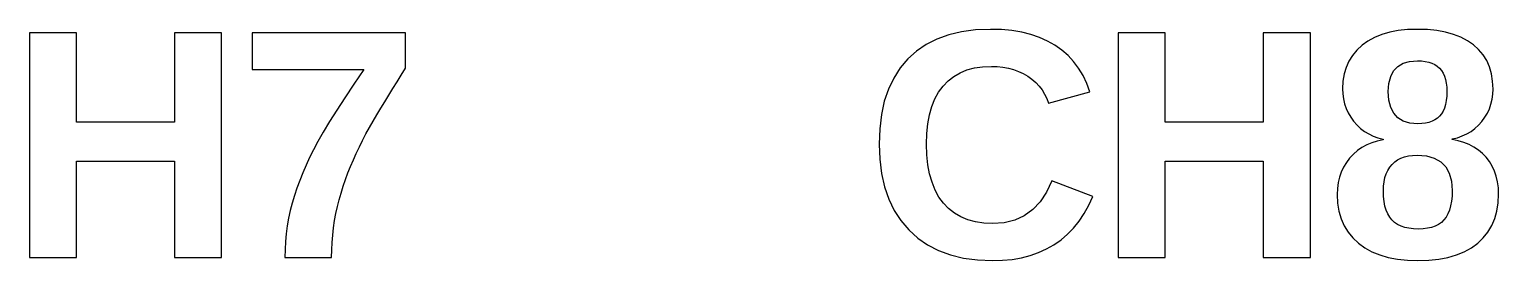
# Model space of a CAD drawing. Header units: metres. Extents: x -84 to 281, y -201 to 77.
# Drawn here: x 256.36 to 281.33, y -133.42 to -129.49 of the extents above; entities that cross this region are included whole.
import ezdxf

# ---------------------------------------------------------------- set-up
doc = ezdxf.new("R2010")
doc.units = ezdxf.units.M

msp = doc.modelspace()

# ---------------------------------------------------------------- linework, layer by layer
for p, q in [((257.163, -129.546), (256.363, -129.546)), ((256.363, -129.546), (256.363, -133.367)), ((257.163, -131.067), (257.163, -129.546)), ((259.629, -129.546), (258.829, -129.546)), ((258.829, -129.546), (258.829, -131.067)), ((259.629, -133.367), (259.629, -129.546)), ((262.755, -129.546), (260.148, -129.546)), ((260.148, -129.546), (260.148, -130.172)), ((262.755, -130.15), (262.755, -129.546)), ((272.203, -129.53), (271.984, -129.581)), ((272.44, -129.499), (272.203, -129.53)), ((272.695, -129.489), (272.44, -129.499)), ((272.882, -129.494), (272.695, -129.489)), ((273.059, -129.511), (272.882, -129.494)), ((273.225, -129.538), (273.059, -129.511)), ((273.382, -129.577), (273.225, -129.538)), ((275.663, -129.546), (274.863, -129.546)), ((274.863, -129.546), (274.863, -133.367)), ((275.663, -131.067), (275.663, -129.546)), ((278.129, -129.546), (277.329, -129.546)), ((277.329, -129.546), (277.329, -131.067)), ((278.129, -133.367), (278.129, -129.546)), ((279.477, -129.538), (279.343, -129.577)), ((279.623, -129.511), (279.477, -129.538)), ((279.779, -129.494), (279.623, -129.511)), ((279.947, -129.489), (279.779, -129.494)), ((280.119, -129.494), (279.947, -129.489)), ((280.279, -129.51), (280.119, -129.494)), ((280.427, -129.537), (280.279, -129.51)), ((280.563, -129.575), (280.427, -129.537)), ((271.6, -129.746), (271.434, -129.859)), ((271.783, -129.653), (271.6, -129.746)), ((271.984, -129.581), (271.783, -129.653)), ((273.528, -129.626), (273.382, -129.577)), ((273.664, -129.687), (273.528, -129.626)), ((273.79, -129.759), (273.664, -129.687)), ((273.906, -129.841), (273.79, -129.759)), ((279.007, -129.76), (278.919, -129.841)), ((279.108, -129.688), (279.007, -129.76)), ((279.22, -129.627), (279.108, -129.688)), ((279.343, -129.577), (279.22, -129.627)), ((280.687, -129.624), (280.563, -129.575)), ((280.8, -129.683), (280.687, -129.624)), ((280.901, -129.753), (280.8, -129.683)), ((280.989, -129.833), (280.901, -129.753)), ((271.287, -129.993), (271.158, -130.146)), ((271.434, -129.859), (271.287, -129.993)), ((274.012, -129.933), (273.906, -129.841)), ((274.107, -130.036), (274.012, -129.933)), ((274.192, -130.15), (274.107, -130.036)), ((278.784, -130.029), (278.736, -130.135)), ((278.845, -129.931), (278.784, -130.029)), ((278.919, -129.841), (278.845, -129.931)), ((279.615, -130.119), (279.706, -130.066)), ((279.706, -130.066), (279.816, -130.034)), ((279.816, -130.034), (279.947, -130.023)), ((279.947, -130.023), (280.017, -130.026)), ((280.017, -130.026), (280.081, -130.033)), ((280.081, -130.033), (280.14, -130.046)), ((280.14, -130.046), (280.194, -130.064)), ((280.194, -130.064), (280.243, -130.087)), ((281.064, -129.923), (280.989, -129.833)), ((281.125, -130.021), (281.064, -129.923)), ((281.172, -130.128), (281.125, -130.021)), ((260.148, -130.172), (262.047, -130.172)), ((262.047, -130.172), (261.877, -130.421)), ((262.61, -130.381), (262.682, -130.266)), ((262.682, -130.266), (262.755, -130.15)), ((271.049, -130.317), (270.96, -130.506)), ((271.158, -130.146), (271.049, -130.317)), ((271.973, -130.365), (272.069, -130.29)), ((272.069, -130.29), (272.176, -130.228)), ((272.176, -130.228), (272.294, -130.18)), ((272.294, -130.18), (272.422, -130.145)), ((272.422, -130.145), (272.561, -130.125)), ((272.561, -130.125), (272.711, -130.118)), ((272.711, -130.118), (272.81, -130.121)), ((272.81, -130.121), (272.906, -130.132)), ((272.906, -130.132), (272.998, -130.149)), ((272.998, -130.149), (273.086, -130.173)), ((273.086, -130.173), (273.171, -130.204)), ((273.171, -130.204), (273.251, -130.242)), ((273.251, -130.242), (273.328, -130.287)), ((273.328, -130.287), (273.399, -130.338)), ((274.266, -130.273), (274.192, -130.15)), ((274.33, -130.408), (274.266, -130.273)), ((278.702, -130.248), (278.682, -130.37)), ((278.736, -130.135), (278.702, -130.248)), ((279.464, -130.408), (279.494, -130.29)), ((279.494, -130.29), (279.544, -130.194)), ((279.544, -130.194), (279.615, -130.119)), ((280.243, -130.087), (280.286, -130.116)), ((280.286, -130.116), (280.324, -130.149)), ((280.324, -130.149), (280.357, -130.188)), ((280.357, -130.188), (280.385, -130.233)), ((280.385, -130.233), (280.408, -130.284)), ((280.408, -130.284), (280.426, -130.341)), ((281.206, -130.245), (281.172, -130.128)), ((281.226, -130.371), (281.206, -130.245)), ((261.877, -130.421), (261.723, -130.651)), ((262.47, -130.608), (262.539, -130.495)), ((262.539, -130.495), (262.61, -130.381)), ((270.96, -130.506), (270.89, -130.712)), ((271.75, -130.672), (271.813, -130.557)), ((271.813, -130.557), (271.888, -130.454)), ((271.888, -130.454), (271.973, -130.365)), ((273.399, -130.338), (273.463, -130.394)), ((273.463, -130.394), (273.521, -130.454)), ((273.521, -130.454), (273.571, -130.52)), ((273.571, -130.52), (273.614, -130.59)), ((273.679, -130.745), (274.384, -130.552)), ((274.384, -130.552), (274.33, -130.408)), ((278.682, -130.37), (278.675, -130.5)), ((278.675, -130.5), (278.679, -130.588)), ((279.454, -130.547), (279.464, -130.408)), ((279.464, -130.692), (279.454, -130.547)), ((280.426, -130.341), (280.439, -130.403)), ((280.439, -130.403), (280.447, -130.472)), ((280.447, -130.472), (280.449, -130.547)), ((280.449, -130.547), (280.447, -130.627)), ((281.233, -130.506), (281.226, -130.371)), ((281.229, -130.593), (281.233, -130.506)), ((261.723, -130.651), (261.585, -130.864)), ((262.334, -130.83), (262.401, -130.719)), ((262.401, -130.719), (262.47, -130.608)), ((270.89, -130.712), (270.841, -130.937)), ((271.658, -130.941), (271.698, -130.8)), ((271.698, -130.8), (271.75, -130.672)), ((273.614, -130.59), (273.65, -130.665)), ((273.65, -130.665), (273.679, -130.745)), ((278.679, -130.588), (278.691, -130.673)), ((278.691, -130.673), (278.71, -130.754)), ((278.71, -130.754), (278.737, -130.833)), ((279.494, -130.815), (279.464, -130.692)), ((279.545, -130.916), (279.494, -130.815)), ((280.426, -130.767), (280.409, -130.827)), ((280.439, -130.7), (280.426, -130.767)), ((280.447, -130.627), (280.439, -130.7)), ((281.172, -130.838), (281.198, -130.759)), ((281.198, -130.759), (281.218, -130.678)), ((281.218, -130.678), (281.229, -130.593)), ((261.463, -131.058), (261.356, -131.235)), ((261.585, -130.864), (261.463, -131.058)), ((262.142, -131.159), (262.204, -131.049)), ((262.204, -131.049), (262.268, -130.94)), ((262.268, -130.94), (262.334, -130.83)), ((270.841, -130.937), (270.811, -131.179)), ((271.63, -131.094), (271.658, -130.941)), ((278.737, -130.833), (278.772, -130.909)), ((278.772, -130.909), (278.815, -130.981)), ((278.815, -130.981), (278.865, -131.051)), ((278.865, -131.051), (278.922, -131.116)), ((279.617, -130.994), (279.545, -130.916)), ((279.708, -131.05), (279.617, -130.994)), ((279.82, -131.083), (279.708, -131.05)), ((280.197, -131.053), (280.143, -131.071)), ((280.245, -131.029), (280.197, -131.053)), ((280.288, -131.001), (280.245, -131.029)), ((280.326, -130.967), (280.288, -131.001)), ((280.358, -130.927), (280.326, -130.967)), ((280.386, -130.881), (280.358, -130.927)), ((280.409, -130.827), (280.386, -130.881)), ((280.988, -131.118), (281.045, -131.054)), ((281.045, -131.054), (281.095, -130.985)), ((281.095, -130.985), (281.137, -130.913)), ((281.137, -130.913), (281.172, -130.838)), ((258.829, -131.067), (257.163, -131.067)), ((261.356, -131.235), (261.265, -131.394)), ((262.025, -131.378), (262.082, -131.268)), ((262.082, -131.268), (262.142, -131.159)), ((270.811, -131.179), (270.801, -131.439)), ((271.607, -131.439), (271.613, -131.26)), ((271.613, -131.26), (271.63, -131.094)), ((277.329, -131.067), (275.663, -131.067)), ((278.922, -131.116), (278.983, -131.174)), ((278.983, -131.174), (279.05, -131.224)), ((279.05, -131.224), (279.121, -131.268)), ((279.121, -131.268), (279.197, -131.305)), ((279.197, -131.305), (279.278, -131.335)), ((279.953, -131.094), (279.82, -131.083)), ((280.021, -131.092), (279.953, -131.094)), ((280.085, -131.084), (280.021, -131.092)), ((280.143, -131.071), (280.085, -131.084)), ((280.627, -131.331), (280.71, -131.302)), ((280.71, -131.302), (280.787, -131.267)), ((280.787, -131.267), (280.859, -131.224)), ((280.859, -131.224), (280.926, -131.174)), ((280.926, -131.174), (280.988, -131.118)), ((261.19, -131.535), (261.124, -131.667)), ((261.265, -131.394), (261.19, -131.535)), ((261.918, -131.598), (261.97, -131.488)), ((261.97, -131.488), (262.025, -131.378)), ((270.801, -131.439), (270.811, -131.699)), ((271.613, -131.621), (271.607, -131.439)), ((278.93, -131.551), (278.861, -131.611)), ((279.005, -131.499), (278.93, -131.551)), ((279.086, -131.455), (279.005, -131.499)), ((279.173, -131.418), (279.086, -131.455)), ((279.266, -131.389), (279.173, -131.418)), ((279.364, -131.368), (279.266, -131.389)), ((279.278, -131.335), (279.364, -131.358)), ((279.364, -131.358), (279.364, -131.368)), ((280.539, -131.352), (280.627, -131.331)), ((280.539, -131.363), (280.539, -131.352)), ((280.641, -131.384), (280.539, -131.363)), ((280.736, -131.412), (280.641, -131.384)), ((280.826, -131.448), (280.736, -131.412)), ((280.908, -131.491), (280.826, -131.448)), ((280.985, -131.542), (280.908, -131.491)), ((281.054, -131.6), (280.985, -131.542)), ((257.163, -131.729), (258.829, -131.729)), ((257.163, -133.367), (257.163, -131.729)), ((258.829, -131.729), (258.829, -133.367)), ((261.064, -131.798), (261.008, -131.929)), ((261.124, -131.667), (261.064, -131.798)), ((261.82, -131.82), (261.868, -131.709)), ((261.868, -131.709), (261.918, -131.598)), ((270.811, -131.699), (270.842, -131.941)), ((271.63, -131.79), (271.613, -131.621)), ((271.66, -131.947), (271.63, -131.79)), ((275.663, -131.729), (277.329, -131.729)), ((275.663, -133.367), (275.663, -131.729)), ((277.329, -131.729), (277.329, -133.367)), ((278.741, -131.753), (278.694, -131.832)), ((278.797, -131.679), (278.741, -131.753)), ((278.861, -131.611), (278.797, -131.679)), ((279.478, -131.834), (279.517, -131.786)), ((279.517, -131.786), (279.562, -131.744)), ((279.562, -131.744), (279.612, -131.709)), ((279.612, -131.709), (279.668, -131.68)), ((279.668, -131.68), (279.728, -131.658)), ((279.728, -131.658), (279.794, -131.642)), ((279.794, -131.642), (279.865, -131.632)), ((279.865, -131.632), (279.942, -131.629)), ((279.942, -131.629), (280.1, -131.641)), ((280.1, -131.641), (280.234, -131.678)), ((280.234, -131.678), (280.344, -131.739)), ((280.344, -131.739), (280.429, -131.825)), ((281.118, -131.665), (281.054, -131.6)), ((281.174, -131.738), (281.118, -131.665)), ((281.221, -131.816), (281.174, -131.738)), ((260.956, -132.058), (260.909, -132.188)), ((261.008, -131.929), (260.956, -132.058)), ((261.696, -132.158), (261.734, -132.044)), ((261.734, -132.044), (261.776, -131.931)), ((261.776, -131.931), (261.82, -131.82)), ((270.842, -131.941), (270.894, -132.167)), ((271.701, -132.09), (271.66, -131.947)), ((278.625, -132.003), (278.603, -132.096)), ((278.655, -131.915), (278.625, -132.003)), ((278.694, -131.832), (278.655, -131.915)), ((279.382, -132.081), (279.397, -132.011)), ((279.397, -132.011), (279.418, -131.946)), ((279.418, -131.946), (279.445, -131.887)), ((279.445, -131.887), (279.478, -131.834)), ((280.429, -131.825), (280.49, -131.935)), ((280.49, -131.935), (280.526, -132.069)), ((281.259, -131.899), (281.221, -131.816)), ((281.289, -131.988), (281.259, -131.899)), ((281.311, -132.083), (281.289, -131.988)), ((260.909, -132.188), (260.867, -132.316)), ((261.628, -132.387), (261.66, -132.272)), ((261.66, -132.272), (261.696, -132.158)), ((270.894, -132.167), (270.965, -132.376)), ((271.754, -132.221), (271.701, -132.09)), ((271.819, -132.34), (271.754, -132.221)), ((273.646, -132.258), (273.539, -132.422)), ((273.736, -132.065), (273.646, -132.258)), ((274.433, -132.329), (273.736, -132.065)), ((278.59, -132.194), (278.586, -132.296)), ((278.586, -132.296), (278.593, -132.444)), ((278.603, -132.096), (278.59, -132.194)), ((279.37, -132.239), (279.373, -132.157)), ((279.373, -132.331), (279.37, -132.239)), ((279.373, -132.157), (279.382, -132.081)), ((280.526, -132.069), (280.539, -132.228)), ((280.539, -132.228), (280.536, -132.324)), ((281.324, -132.184), (281.311, -132.083)), ((281.321, -132.439), (281.328, -132.291)), ((281.328, -132.291), (281.324, -132.184)), ((260.829, -132.444), (260.796, -132.572)), ((260.867, -132.316), (260.829, -132.444)), ((261.572, -132.621), (261.598, -132.504)), ((261.598, -132.504), (261.628, -132.387)), ((270.965, -132.376), (271.058, -132.567)), ((271.896, -132.445), (271.819, -132.34)), ((271.983, -132.537), (271.896, -132.445)), ((272.082, -132.615), (271.983, -132.537)), ((273.413, -132.555), (273.269, -132.659)), ((273.539, -132.422), (273.413, -132.555)), ((274.287, -132.622), (274.365, -132.481)), ((274.365, -132.481), (274.433, -132.329)), ((278.593, -132.444), (278.615, -132.582)), ((279.382, -132.416), (279.373, -132.331)), ((279.396, -132.494), (279.382, -132.416)), ((279.417, -132.564), (279.396, -132.494)), ((279.444, -132.627), (279.417, -132.564)), ((280.493, -132.562), (280.467, -132.626)), ((280.513, -132.49), (280.493, -132.562)), ((280.527, -132.411), (280.513, -132.49)), ((280.536, -132.324), (280.527, -132.411)), ((281.299, -132.578), (281.321, -132.439)), ((260.768, -132.701), (260.745, -132.832)), ((260.796, -132.572), (260.768, -132.701)), ((261.531, -132.862), (261.549, -132.741)), ((261.549, -132.741), (261.572, -132.621)), ((271.058, -132.567), (271.171, -132.742)), ((271.171, -132.742), (271.304, -132.9)), ((272.19, -132.679), (272.082, -132.615)), ((272.31, -132.729), (272.19, -132.679)), ((272.439, -132.764), (272.31, -132.729)), ((272.579, -132.785), (272.439, -132.764)), ((272.73, -132.792), (272.579, -132.785)), ((272.928, -132.778), (272.73, -132.792)), ((273.108, -132.733), (272.928, -132.778)), ((273.269, -132.659), (273.108, -132.733)), ((274.107, -132.868), (274.202, -132.751)), ((274.202, -132.751), (274.287, -132.622)), ((278.615, -132.582), (278.652, -132.71)), ((278.652, -132.71), (278.703, -132.829)), ((279.477, -132.682), (279.444, -132.627)), ((279.516, -132.73), (279.477, -132.682)), ((279.561, -132.771), (279.516, -132.73)), ((279.612, -132.806), (279.561, -132.771)), ((279.67, -132.834), (279.612, -132.806)), ((280.306, -132.806), (280.251, -132.834)), ((280.356, -132.771), (280.306, -132.806)), ((280.399, -132.73), (280.356, -132.771)), ((280.436, -132.682), (280.399, -132.73)), ((280.467, -132.626), (280.436, -132.682)), ((281.212, -132.826), (281.263, -132.707)), ((281.263, -132.707), (281.299, -132.578)), ((260.727, -132.964), (260.714, -133.097)), ((260.745, -132.832), (260.727, -132.964)), ((261.507, -133.111), (261.517, -132.986)), ((261.517, -132.986), (261.531, -132.862)), ((271.304, -132.9), (271.457, -133.038)), ((271.457, -133.038), (271.626, -133.155)), ((273.893, -133.069), (274.004, -132.974)), ((274.004, -132.974), (274.107, -132.868)), ((278.703, -132.829), (278.769, -132.938)), ((278.769, -132.938), (278.85, -133.037)), ((278.85, -133.037), (278.945, -133.126)), ((279.734, -132.856), (279.67, -132.834)), ((279.804, -132.872), (279.734, -132.856)), ((279.881, -132.882), (279.804, -132.872)), ((279.964, -132.885), (279.881, -132.882)), ((280.045, -132.882), (279.964, -132.885)), ((280.12, -132.872), (280.045, -132.882)), ((280.188, -132.856), (280.12, -132.872)), ((280.251, -132.834), (280.188, -132.856)), ((280.973, -133.125), (281.067, -133.035)), ((281.067, -133.035), (281.147, -132.935)), ((281.147, -132.935), (281.212, -132.826)), ((260.707, -133.232), (260.704, -133.367)), ((260.714, -133.097), (260.707, -133.232)), ((261.499, -133.367), (261.501, -133.238)), ((261.501, -133.238), (261.507, -133.111)), ((271.626, -133.155), (271.813, -133.251)), ((271.813, -133.251), (272.016, -133.326)), ((273.368, -133.334), (273.51, -133.284)), ((273.51, -133.284), (273.645, -133.223)), ((273.645, -133.223), (273.773, -133.152)), ((273.773, -133.152), (273.893, -133.069)), ((278.945, -133.126), (279.054, -133.205)), ((279.054, -133.205), (279.174, -133.271)), ((279.174, -133.271), (279.307, -133.325)), ((280.612, -133.325), (280.745, -133.27)), ((280.745, -133.27), (280.865, -133.204)), ((280.865, -133.204), (280.973, -133.125)), ((256.363, -133.367), (257.163, -133.367)), ((258.829, -133.367), (259.629, -133.367)), ((260.704, -133.367), (261.499, -133.367)), ((272.016, -133.326), (272.237, -133.379)), ((272.237, -133.379), (272.475, -133.411)), ((272.475, -133.411), (272.73, -133.422)), ((272.73, -133.422), (272.9, -133.416)), ((272.9, -133.416), (273.063, -133.4)), ((273.063, -133.4), (273.219, -133.372)), ((273.219, -133.372), (273.368, -133.334)), ((274.863, -133.367), (275.663, -133.367)), ((277.329, -133.367), (278.129, -133.367)), ((279.307, -133.325), (279.452, -133.367)), ((279.452, -133.367), (279.609, -133.398)), ((279.609, -133.398), (279.777, -133.416)), ((279.777, -133.416), (279.958, -133.422)), ((279.958, -133.422), (280.14, -133.416)), ((280.14, -133.416), (280.31, -133.397)), ((280.31, -133.397), (280.467, -133.367)), ((280.467, -133.367), (280.612, -133.325))]:
    msp.add_line(p, q)

doc.saveas('drawing.dxf')
